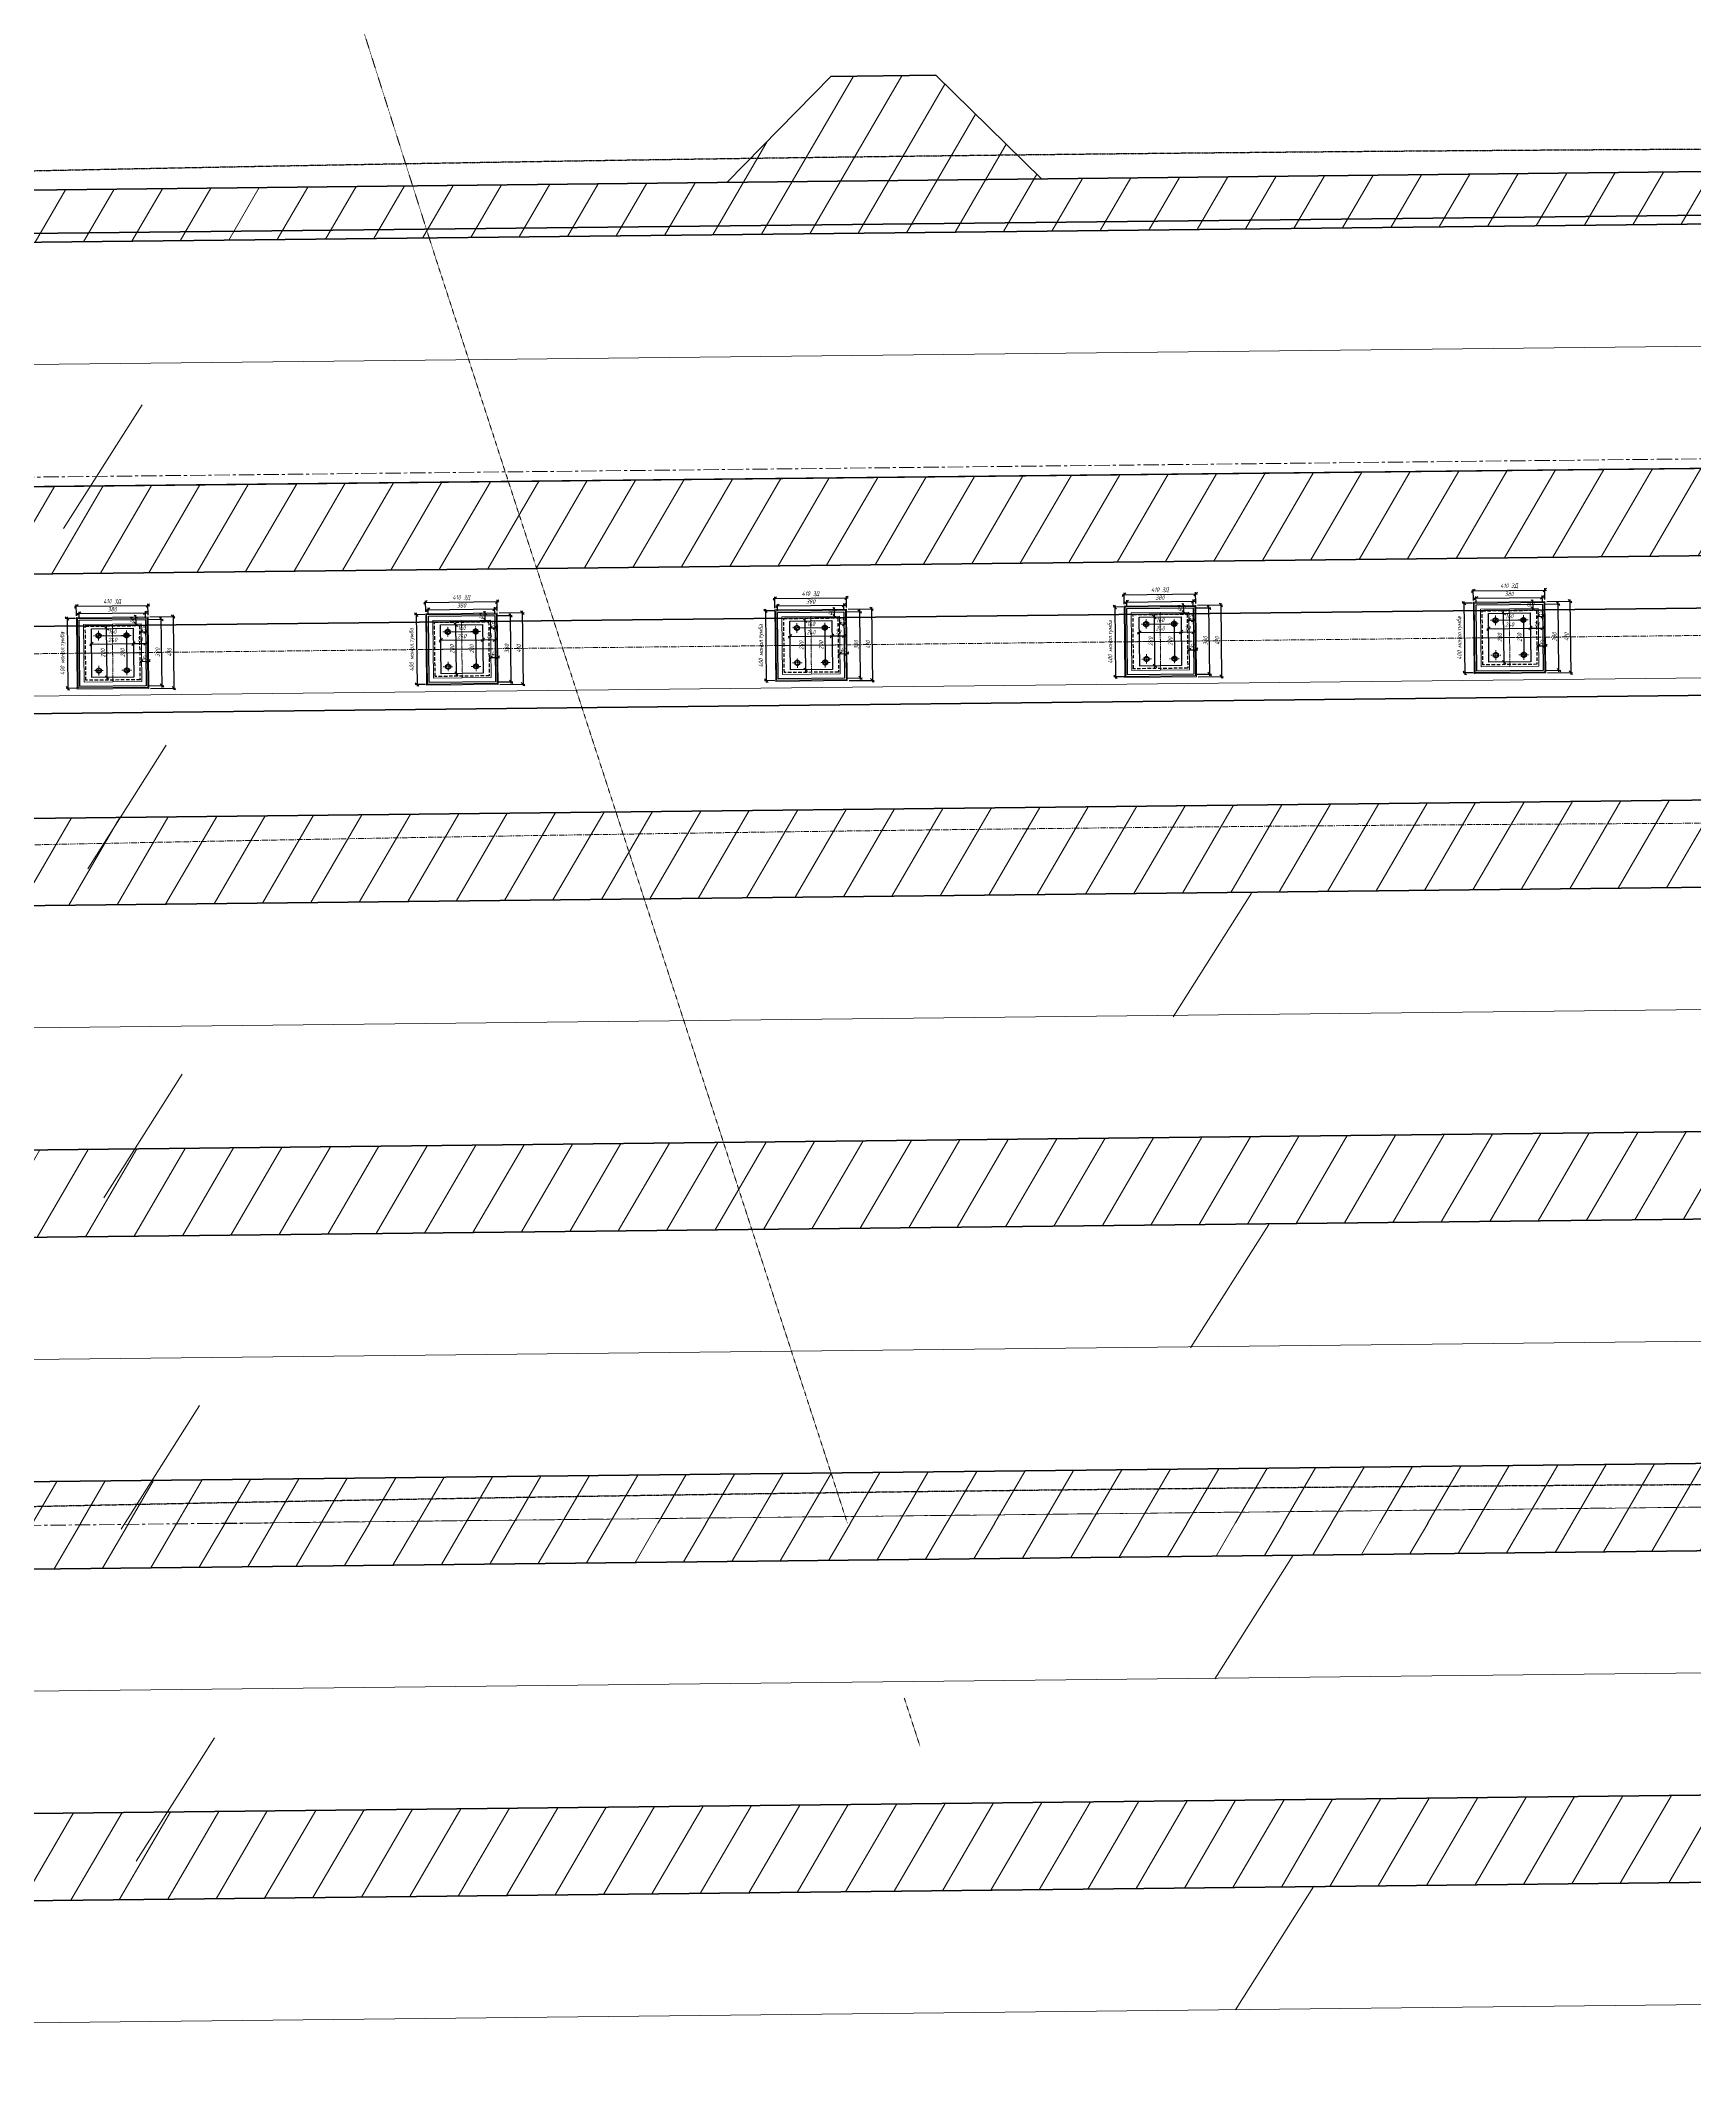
# Model space of a CAD drawing. Header units: millimetres. Extents: x 265754 to 14267433, y -6145605 to 2433772.
# Drawn here: x 7950580 to 7960051, y -578752 to -567141 of the extents above; entities that cross this region are included whole.
import ezdxf
from ezdxf import colors
from ezdxf.entities.mleader import LeaderData, LeaderLine
from ezdxf.math import Vec2, Vec3

# ---------------------------------------------------------------- set-up
doc = ezdxf.new("R2010")
doc.units = ezdxf.units.MM
for name, pattern in [('осевая', [2, 1.25, -0.25, 0.25, -0.25]), ('осеваяX2', [4, 2.5, -0.5, 0.5, -0.5]), ('Штриховая', [3, 2, -1])]:
    doc.linetypes.add(name, pattern=pattern)
doc.layers.add('VPORTS', color=11, linetype='Continuous', lineweight=0, plot=False)
for name, color, linetype, lineweight in [('Выноски', 3, 'Continuous', 15), ('ИС_Med', 7, 'Continuous', 35), ('ИС_Основная', 7, 'Continuous', 35), ('ИС_Ось', 3, 'осевая', 18), ('ИС_РЗМ', 3, 'Continuous', 18), ('ИС_Тон', 3, 'Continuous', 18), ('ИС_Штр', 3, 'Continuous', 9), ('МДП_Ось', 1, 'осеваяX2', 30)]:
    doc.layers.add(name, color=color, linetype=linetype, lineweight=lineweight)
doc.styles.add('0', font='isocpeur.ttf', dxfattribs={"width": 0.8, "oblique": 15})
doc.styles.add('ISOCPEUR', font='isocpeur.ttf', dxfattribs={"width": 0.8, "oblique": 15, "height": 2.5})
doc.dimstyles.new('М10', dxfattribs={"dimscale": 10, "dimtxt": 2.5, "dimasz": 2, "dimexe": 1, "dimexo": 1, "dimgap": 1, "dimtad": 1, "dimdec": 0, "dimtxsty": '0', "dimblk1": 'OBLIQUE', "dimblk2": 'OBLIQUE', "dimsah": 1, "dimcen": 2.5, "dimdle": 1, "dimclrd": 256, "dimclre": 256, "dimclrt": 256, "dimaunit": 1, "dimadec": 0, "dimazin": 0, "dimtfac": 0.75, "dimtdec": 0, "dimtmove": 1, "dimatfit": 2, "dimldrblk": 'OBLIQUE', "dimfxl": 1, "dimtolj": 1, "dimtzin": 0, "dimlwd": -1, "dimlwe": -1, "dimarcsym": 0})

# ---------------------------------------------------------------- blocks, each defined once
blk = doc.blocks.new('_None')
blk = doc.blocks.new('болт БО')
at = {"layer": 'ИС_Тон', "linetype": 'осевая'}
for p, q in [((-27.8473755350301, 0.1288116181356145), (27.84737553503055, -0.1288116181353871)), ((-0.1288116180771794, -27.84737553508876), (0.1288116183113743, 27.84737553520426))]:
    blk.add_line(p, q, dxfattribs=at)
at = {"layer": 'ИС_Тон'}
blk.add_lwpolyline([(14.96664636836476, -7.295342044146537), (15.03303712032357, 7.157535470322273), (0.07648264958743312, 16.64982433590194), (-14.96664636713922, 7.295342045052394), (-15.03303711909848, -7.157535469416189), (-0.07648264836325325, -16.64982433522869)], close=True, dxfattribs=at)
blk.add_circle((1.168700691778213e-10, -4.547473508864641e-13), 11, dxfattribs=at)
blk = doc.blocks.new('_OBLIQUE')
at = {"color": 0, "linetype": 'ByBlock', "lineweight": -2}
blk.add_line((0.5000000000000001, 0.4999999999999999), (-0.5000000000000001, -0.4999999999999999), dxfattribs=at)
blk = doc.blocks.new('*D1586')
at = {"layer": 'Defpoints', "transparency": 16777216}
blk.add_line((-134.5914305062979, 114.4579756437452), (45.40856949372392, 114.4579756437452), dxfattribs=at)
at = {"layer": 'Defpoints', "color": 0, "transparency": 16777216}
for p in [(-124.5914305062979, 114.4579756996536), (35.40856949372392, 114.4579756437452), (35.40856949372392, 114.4579756437452)]:
    blk.add_point(p, dxfattribs=at)
at = {"layer": 'Defpoints', "transparency": 16777216, "xscale": 20, "yscale": 20, "zscale": 20, "rotation": 180}
blk.add_blockref('_OBLIQUE', (-124.5914305062979, 114.4579756437452), dxfattribs=at)
at = {"layer": 'Defpoints', "transparency": 16777216, "xscale": 20, "yscale": 20, "zscale": 20}
blk.add_blockref('_OBLIQUE', (35.40856949372392, 114.4579756437452), dxfattribs=at)
at = {"layer": 'Defpoints', "transparency": 16777216, "insert": (-44.591430506287, 136.9579756437452), "char_height": 25, "attachment_point": 5, "style": '0'}
blk.add_mtext('\\A1;160', dxfattribs=at)
blk = doc.blocks.new('*D1587')
at = {"layer": 'Defpoints', "transparency": 16777216}
blk.add_line((35.40880478220057, 124.5088570149674), (35.40880478220062, -95.49114298541102), dxfattribs=at)
at = {"layer": 'Defpoints', "color": 0, "transparency": 16777216}
for p in [(35.40880476772146, 114.5088570149674), (35.40880478220062, -85.49114298541102), (35.40880478220062, -85.49114298541102)]:
    blk.add_point(p, dxfattribs=at)
at = {"layer": 'Defpoints', "transparency": 16777216, "xscale": 20, "yscale": 20, "zscale": 20}
for p, rotation in [((35.40880478220057, 114.5088570149674), 90), ((35.40880478220062, -85.49114298541102), 270)]:
    blk.add_blockref('_OBLIQUE', p, dxfattribs=dict(at, rotation=rotation))
at = {"layer": 'Defpoints', "transparency": 16777216, "insert": (12.90880478220059, 14.50885701477818), "char_height": 25, "attachment_point": 5, "rotation": 90, "style": '0'}
blk.add_mtext('\\A1;200', dxfattribs=at)
blk = doc.blocks.new('*D1593')
at = {"layer": 'Defpoints', "transparency": 16777216}
blk.add_line((-174.5911951646412, 66.70392627399997), (85.40880483535148, 66.70392627399997), dxfattribs=at)
at = {"layer": 'Defpoints', "color": 0, "transparency": 16777216}
for p in [(-164.5911951646412, 66.7039263578481), (75.40880483535148, 66.70392627402907), (75.40880483535148, 66.70392627399997)]:
    blk.add_point(p, dxfattribs=at)
at = {"layer": 'Defpoints', "transparency": 16777216, "xscale": 20, "yscale": 20, "zscale": 20, "rotation": 180}
blk.add_blockref('_OBLIQUE', (-164.5911951646412, 66.70392627399997), dxfattribs=at)
at = {"layer": 'Defpoints', "transparency": 16777216, "xscale": 20, "yscale": 20, "zscale": 20}
blk.add_blockref('_OBLIQUE', (75.40880483535148, 66.70392627399997), dxfattribs=at)
at = {"layer": 'Defpoints', "transparency": 16777216, "insert": (-44.59119516464489, 89.20392627399997), "char_height": 25, "attachment_point": 5, "style": '0'}
blk.add_mtext('\\A1;240', dxfattribs=at)
blk = doc.blocks.new('*D1594')
at = {"layer": 'Defpoints', "transparency": 16777216}
blk.add_line((-77.35079311184379, -135.4911429460336), (-77.35079311184386, 164.5088570539666), dxfattribs=at)
at = {"layer": 'Defpoints', "color": 0, "transparency": 16777216}
for p in [(-77.35079311184384, 154.5088570539666), (-77.35079311184384, 154.5088570539666), (-77.35079320966182, -125.4911429460336)]:
    blk.add_point(p, dxfattribs=at)
at = {"layer": 'Defpoints', "transparency": 16777216, "xscale": 20, "yscale": 20, "zscale": 20}
for p, rotation in [((-77.35079311184384, 154.5088570539666), 90), ((-77.35079311184379, -125.4911429460336), 270)]:
    blk.add_blockref('_OBLIQUE', p, dxfattribs=dict(at, rotation=rotation))
at = {"layer": 'Defpoints', "transparency": 16777216, "insert": (-99.8507931118438, 14.50885705396652), "char_height": 25, "attachment_point": 5, "rotation": 90, "style": '0'}
blk.add_mtext('\\A1;280', dxfattribs=at)
blk = doc.blocks.new('*D1595')
at = {"layer": 'Defpoints', "transparency": 16777216}
blk.add_line((65.40880483535148, 66.70392624952365), (155.4088048353588, 66.70392624952365), dxfattribs=at)
at = {"layer": 'Defpoints', "color": 0, "transparency": 16777216}
for p in [(75.40880483535148, 66.70392627402907), (145.4088048353588, 66.70392624958185), (145.4088048353588, 66.70392624952365)]:
    blk.add_point(p, dxfattribs=at)
at = {"layer": 'Defpoints', "transparency": 16777216, "xscale": 20, "yscale": 20, "zscale": 20, "rotation": 180}
blk.add_blockref('_OBLIQUE', (75.40880483535148, 66.70392624952365), dxfattribs=at)
at = {"layer": 'Defpoints', "transparency": 16777216, "xscale": 20, "yscale": 20, "zscale": 20}
blk.add_blockref('_OBLIQUE', (145.4088048353588, 66.70392624952365), dxfattribs=at)
at = {"layer": 'Defpoints', "transparency": 16777216, "insert": (110.4088048353551, 89.20392624952365), "char_height": 25, "attachment_point": 5, "style": '0'}
blk.add_mtext('\\A1;70', dxfattribs=at)
blk = doc.blocks.new('*D1596')
at = {"layer": 'Defpoints', "transparency": 16777216}
blk.add_line((110.4088048589838, 134.3160017424379), (155.4088048589838, 134.3160017424379), dxfattribs=at)
at = {"layer": 'Defpoints', "color": 0, "transparency": 16777216}
for p in [(120.4088048589838, 134.3160017511691), (145.4088048589838, 134.3160017424962), (145.4088048589838, 134.3160017424379)]:
    blk.add_point(p, dxfattribs=at)
at = {"layer": 'Defpoints', "transparency": 16777216, "xscale": 20, "yscale": 20, "zscale": 20, "rotation": 180}
blk.add_blockref('_OBLIQUE', (120.4088048589838, 134.3160017424379), dxfattribs=at)
at = {"layer": 'Defpoints', "transparency": 16777216, "xscale": 20, "yscale": 20, "zscale": 20}
blk.add_blockref('_OBLIQUE', (145.4088048589838, 134.3160017424379), dxfattribs=at)
at = {"layer": 'Defpoints', "transparency": 16777216, "insert": (132.9088048589838, 156.8160017468617), "char_height": 25, "attachment_point": 5, "style": '0'}
blk.add_mtext('\\A1;25', dxfattribs=at)
blk = doc.blocks.new('*D1597')
at = {"layer": 'Defpoints', "transparency": 16777216}
blk.add_line((110.408804799692, -35.3711190202157), (170.4088047997138, -35.3711190202157), dxfattribs=at)
at = {"layer": 'Defpoints', "color": 0, "transparency": 16777216}
for p in [(120.408804799692, -35.37111900618766), (160.4088047997138, -35.3711190202157), (160.4088047997138, -35.3711190202157)]:
    blk.add_point(p, dxfattribs=at)
at = {"layer": 'Defpoints', "transparency": 16777216, "xscale": 20, "yscale": 20, "zscale": 20, "rotation": 180}
blk.add_blockref('_OBLIQUE', (120.408804799692, -35.3711190202157), dxfattribs=at)
at = {"layer": 'Defpoints', "transparency": 16777216, "xscale": 20, "yscale": 20, "zscale": 20}
blk.add_blockref('_OBLIQUE', (160.4088047997138, -35.3711190202157), dxfattribs=at)
at = {"layer": 'Defpoints', "transparency": 16777216, "insert": (140.408804799692, -12.87111901317257), "char_height": 25, "attachment_point": 5, "style": '0'}
blk.add_mtext('\\A1;40', dxfattribs=at)
blk = doc.blocks.new('*D1588')
at = {"layer": 'Defpoints', "transparency": 16777216}
for p, q in [((-259.5911951112648, 284.3531216889096), (170.4088048887279, 284.3531216889096)), ((-249.5911951112648, 229.5088571141241), (-249.5911951112648, 294.3531216889096)), ((160.4088048887279, 229.5088569709333), (160.4088048887279, 294.3531216889096))]:
    blk.add_line(p, q, dxfattribs=at)
at = {"layer": 'Defpoints', "color": 0, "transparency": 16777216}
for p in [(160.4088048887279, 284.3531216889096), (-249.5911951112648, 219.5088571141241), (160.4088048887279, 219.5088569709333)]:
    blk.add_point(p, dxfattribs=at)
at = {"layer": 'Defpoints', "transparency": 16777216, "xscale": 20, "yscale": 20, "zscale": 20, "rotation": 180}
blk.add_blockref('_OBLIQUE', (-249.5911951112648, 284.3531216889096), dxfattribs=at)
at = {"layer": 'Defpoints', "transparency": 16777216, "xscale": 20, "yscale": 20, "zscale": 20}
blk.add_blockref('_OBLIQUE', (160.4088048887279, 284.3531216889096), dxfattribs=at)
at = {"layer": 'Defpoints', "transparency": 16777216, "insert": (-44.59119511126846, 308.7281216889096), "char_height": 25, "attachment_point": 5, "style": '0'}
blk.add_mtext('\\A1;410 ЗД', dxfattribs=at)
blk = doc.blocks.new('*D1589')
at = {"layer": 'Defpoints', "transparency": 16777216}
for p, q in [((-244.5911951165035, 242.5192419534433), (155.4088048834819, 242.5192419534433)), ((-234.5911951165035, 214.5088571088854), (-234.5911951165035, 252.5192419534433)), ((145.4088048834819, 214.508856976172), (145.4088048834819, 252.5192419534433))]:
    blk.add_line(p, q, dxfattribs=at)
at = {"layer": 'Defpoints', "color": 0, "transparency": 16777216}
for p in [(145.4088048834819, 242.5192419534433), (-234.5911951165035, 204.5088571088854), (145.4088048834819, 204.508856976172)]:
    blk.add_point(p, dxfattribs=at)
at = {"layer": 'Defpoints', "transparency": 16777216, "xscale": 20, "yscale": 20, "zscale": 20, "rotation": 180}
blk.add_blockref('_OBLIQUE', (-234.5911951165035, 242.5192419534433), dxfattribs=at)
at = {"layer": 'Defpoints', "transparency": 16777216, "xscale": 20, "yscale": 20, "zscale": 20}
blk.add_blockref('_OBLIQUE', (145.4088048834819, 242.5192419534433), dxfattribs=at)
at = {"layer": 'Defpoints', "transparency": 16777216, "insert": (-44.59119511651079, 265.0192419534433), "char_height": 25, "attachment_point": 5, "style": '0'}
blk.add_mtext('\\A1;380', dxfattribs=at)
blk = doc.blocks.new('*D1590')
at = {"layer": 'Defpoints', "transparency": 16777216}
blk.add_line((91.22692856039797, 169.5088569950604), (91.22692856039795, 229.5088569950605), dxfattribs=at)
at = {"layer": 'Defpoints', "color": 0, "transparency": 16777216}
for p in [(91.22692856039069, 219.5088569950605), (91.22692856039797, 219.5088569950605), (91.2269285464063, 179.5088569950604)]:
    blk.add_point(p, dxfattribs=at)
at = {"layer": 'Defpoints', "transparency": 16777216, "xscale": 20, "yscale": 20, "zscale": 20}
for p, rotation in [((91.22692856039797, 219.5088569950605), 90), ((91.22692856039797, 179.5088569950604), 270)]:
    blk.add_blockref('_OBLIQUE', p, dxfattribs=dict(at, rotation=rotation))
at = {"layer": 'Defpoints', "transparency": 16777216, "insert": (68.72692855341302, 199.5088569950894), "char_height": 25, "attachment_point": 5, "rotation": 90, "style": '0'}
blk.add_mtext('\\A1;40', dxfattribs=at)
blk = doc.blocks.new('*D1591')
at = {"layer": 'Defpoints', "transparency": 16777216}
for p, q in [((155.408804883482, 204.5088569761721), (245.8727592602446, 204.5088569761721)), ((235.8727592602447, -185.4911430238281), (235.8727592602446, 214.5088569761721)), ((155.408804750754, -175.4911430238281), (245.8727592602447, -175.4911430238281))]:
    blk.add_line(p, q, dxfattribs=at)
at = {"layer": 'Defpoints', "color": 0, "transparency": 16777216}
for p in [(145.408804883482, 204.5088569761721), (235.8727592602446, 204.5088569761721), (145.408804750754, -175.4911430238281)]:
    blk.add_point(p, dxfattribs=at)
at = {"layer": 'Defpoints', "transparency": 16777216, "xscale": 20, "yscale": 20, "zscale": 20}
for p, rotation in [((235.8727592602446, 204.5088569761721), 90), ((235.8727592602447, -175.4911430238281), 270)]:
    blk.add_blockref('_OBLIQUE', p, dxfattribs=dict(at, rotation=rotation))
at = {"layer": 'Defpoints', "transparency": 16777216, "insert": (213.3727592602446, 14.50885697617193), "char_height": 25, "attachment_point": 5, "rotation": 90, "style": '0'}
blk.add_mtext('\\A1;380', dxfattribs=at)
blk = doc.blocks.new('*D1592')
at = {"layer": 'Defpoints', "transparency": 16777216}
for p, q in [((170.408804888728, 219.5088569709334), (313.6341532354927, 219.5088569709334)), ((303.6341532354927, 229.5088569709334), (303.6341532354928, -200.4911430290668)), ((170.4088047455298, -190.4911430290668), (313.6341532354928, -190.4911430290668))]:
    blk.add_line(p, q, dxfattribs=at)
at = {"layer": 'Defpoints', "color": 0, "transparency": 16777216}
for p in [(160.408804888728, 219.5088569709334), (160.4088047455298, -190.4911430290668), (303.6341532354928, -190.4911430290668)]:
    blk.add_point(p, dxfattribs=at)
at = {"layer": 'Defpoints', "transparency": 16777216, "xscale": 20, "yscale": 20, "zscale": 20}
for p, rotation in [((303.6341532354927, 219.5088569709334), 90), ((303.6341532354928, -190.4911430290668), 270)]:
    blk.add_blockref('_OBLIQUE', p, dxfattribs=dict(at, rotation=rotation))
at = {"layer": 'Defpoints', "transparency": 16777216, "insert": (281.1341532354927, 14.50885697093324), "char_height": 25, "attachment_point": 5, "rotation": 90, "style": '0'}
blk.add_mtext('\\A1;410', dxfattribs=at)
blk = doc.blocks.new('*D1585')
at = {"layer": 'Defpoints', "transparency": 16777216}
for p, q in [((-254.5911951130039, 214.508857112378), (-313.4498259851318, 214.508857112378)), ((-303.4498259851318, 224.508857112378), (-303.4498259851317, -195.4911428875931)), ((-254.5911952527387, -185.4911428875931), (-313.4498259851317, -185.4911428875931))]:
    blk.add_line(p, q, dxfattribs=at)
at = {"layer": 'Defpoints', "color": 0, "transparency": 16777216}
for p in [(-244.5911951130039, 214.508857112378), (-303.4498259851317, -185.4911428875931), (-244.5911952527387, -185.4911428875931)]:
    blk.add_point(p, dxfattribs=at)
at = {"layer": 'Defpoints', "transparency": 16777216, "xscale": 20, "yscale": 20, "zscale": 20}
for p, rotation in [((-303.4498259851318, 214.508857112378), 90), ((-303.4498259851317, -185.4911428875931), 270)]:
    blk.add_blockref('_OBLIQUE', p, dxfattribs=dict(at, rotation=rotation))
at = {"layer": 'Defpoints', "transparency": 16777216, "insert": (-329.6998259851317, 14.50885711239253), "char_height": 25, "attachment_point": 5, "rotation": 90, "style": '0'}
blk.add_mtext('\\A1;400 монол.тумба', dxfattribs=at)
blk = doc.blocks.new('Б33')
at = {"layer": 'ИС_Med'}
blk.add_lwpolyline([(-15.08812343867604, -0.6870502139208838), (15.1118765613065, -0.6870502139209975), (15.1118765613065, 0.7129497860732954), (-15.08812343867604, 0.7129497860734091)], close=True, dxfattribs=at)
at = {"layer": 'ИС_Ось', "linetype": 'осевая', "ltscale": 25}
blk.add_lwpolyline([(-16.48812343867027, 0.01294978609064401), (16.51187656132973, 0.0129497860907577)], dxfattribs=at)
blk = doc.blocks.new('*U1643')
at = {"layer": 'Defpoints'}
for points in [[(-244.5911951130038, 214.5088571123779), (155.4088048870035, 214.5088569726504), (155.4088047472615, -185.4911430273205), (-244.5911952527385, -185.491142887593)], [(-164.5911951339585, 154.5088570844382), (75.40880486603419, 154.5088570006192), (75.40880476821621, -125.4911429993808), (-164.5911952317765, -125.4911429155618)]]:
    blk.add_lwpolyline(points, close=True, dxfattribs=at)
at = {"layer": 'Defpoints', "color": 1, "ltscale": 250}
blk.add_lwpolyline([(-234.5911951165035, 204.5088571088854), (145.4088048834819, 204.508856976172), (145.4088047507539, -175.491143023828), (-234.5911952492534, -175.4911428911146)], close=True, dxfattribs=at)
at = {"layer": 'Defpoints', "color": 1, "linetype": 'Штриховая', "ltscale": 10}
blk.add_lwpolyline([(-199.5911951287198, 169.5088570966618), (110.4088048712802, 169.5088569883956), (110.4088047629848, -140.4911430116044), (-199.591195237037, -140.4911429033382)], close=True, dxfattribs=at)
at = {"layer": 'ИС_Тон'}
for points in [[(-249.5911951112648, 219.5088571141241), (160.4088048887279, 219.5088569709333), (160.4088047455298, -190.4911430290667), (-249.5911952544702, -190.4911428858759)], [(-209.5911951252274, 179.5088571001543), (120.4088048747653, 179.508856984874), (120.4088047594778, -150.4911430150969), (-209.5911952405222, -150.4911428998457)]]:
    blk.add_lwpolyline(points, close=True, dxfattribs=at)
at = {"layer": 'ИС_Тон', "linetype": 'осевая'}
for points in [[(-44.59119512522739, 179.5088570425287), (-44.59119524052949, -150.4911429574713)], [(-209.5911951828675, 14.50885710018338), (120.4088048171252, 14.5088569849031)]]:
    blk.add_lwpolyline(points, dxfattribs=at)
at = {"layer": 'ИС_Тон'}
for p in [(-124.5911951480448, 114.5088570704684), (35.40880485192611, 114.508857014589), (-124.5911952179158, -85.49114292953163), (35.40880478209147, -85.49114298541099)]:
    blk.add_blockref('болт БО', p, dxfattribs=at)
at = {"layer": 'Defpoints'}
for base, p1, p2, angle, text, picture, middle in [((160.4088048887279, 284.3531216889096), (-249.5911951112648, 219.5088571141241), (160.4088048887279, 219.5088569709333), 359.9999999799897, '<> ЗД', '*D1588', (-44.59119511126846, 308.7281216889096)), ((-303.4498259851317, -185.4911428875931), (-244.5911951130038, 214.5088571123779), (-244.5911952527385, -185.491142887593), 89.99999998040657, '<> монол.тумба', '*D1585', (-329.6998259851317, 14.50885711239253))]:
    dim = blk.add_linear_dim(base=base, p1=p1, p2=p2, angle=angle, text=text, dimstyle='М10', dxfattribs=at)
    dim.commit()
    dim.dimension.update_dxf_attribs({"geometry": picture, "text_midpoint": middle})
for base, p1, p2, angle, picture, middle in [((145.4088048834819, 242.5192419534433), (-234.5911951165035, 204.5088571088854), (145.4088048834819, 204.508856976172), 359.9999999799897, '*D1589', (-44.59119511651079, 265.0192419534433)), ((35.40856949372392, 114.4579756437452), (-124.5914305062979, 114.4579756996536), (35.40856949372392, 114.4579756437452), 359.9999999799897, '*D1586', (-44.591430506287, 136.9579756437452)), ((-77.35079311184384, 154.5088570539666), (-77.35079320966179, -125.4911429460335), (-77.35079311184381, 154.5088570539665), 89.99999998040657, '*D1594', (-99.8507931118438, 14.50885705396652)), ((35.40880478220062, -85.49114298541102), (35.40880476772145, 114.5088570149674), (35.4088047822006, -85.49114298541099), 89.99999998040657, '*D1587', (12.90880478220059, 14.50885701477818)), ((235.8727592602446, 204.5088569761721), (145.4088047507539, -175.491143023828), (145.4088048834819, 204.508856976172), 89.99999998040657, '*D1591', (213.3727592602446, 14.50885697617193)), ((303.6341532354928, -190.4911430290668), (160.4088048887279, 219.5088569709333), (160.4088047455298, -190.4911430290667), 89.99999998040657, '*D1592', (281.1341532354927, 14.50885697093324)), ((75.40880483539183, 66.70392627403407), (-164.5911951646412, 66.7039263578481), (75.40880483535148, 66.70392627402907), 359.9999999799897, '*D1593', (-44.59119516464489, 89.20392627399997)), ((145.4088048353588, 66.70392624952365), (75.40880483535148, 66.70392627402907), (145.4088048353588, 66.70392624958185), 359.9999999799897, '*D1595', (110.4088048353551, 89.20392624952365))]:
    dim = blk.add_linear_dim(base=base, p1=p1, p2=p2, angle=angle, dimstyle='М10', dxfattribs=at)
    dim.commit()
    dim.dimension.update_dxf_attribs({"geometry": picture, "text_midpoint": middle})
for base, p1, p2, angle, picture, middle, set_off in [((91.22692856039365, 219.5088569950683), (91.22692854640195, 179.5088569950682), (91.22692856038634, 219.5088569950682), 89.99999998040657, '*D1590', (91.2269285534087, 199.5088569950973), (-4.320099833421409e-12, 7.87281351222191e-12)), ((145.4088048589769, 134.3160017424458), (120.4088048589769, 134.316001751177), (145.4088048589769, 134.3160017425041), 359.9999999799897, '*D1596', (132.9088048589769, 134.3160017468696), (-6.849631972727366e-12, 7.901235221652314e-12)), ((160.4088047997175, -35.37111902023918), (120.4088047996957, -35.37111900621113), (160.4088047997175, -35.37111902023918), 359.9999999799897, '*D1597', (140.4088047996957, -35.37111901319605), (3.680611371237319e-12, -2.347633198951371e-11))]:
    dim = blk.add_linear_dim(base=base, p1=p1, p2=p2, angle=angle, dimstyle='М10', dxfattribs=at)
    dim.commit()
    dim.dimension.update_dxf_attribs({"geometry": picture, "text_midpoint": middle, "dimtype": 128, "insert": set_off})
blk = doc.blocks.new('*U1642')
at = {"layer": 'ИС_Med', "color": 0, "linetype": 'ByBlock', "lineweight": -2, "transparency": 16777216}
for p in [(10000, 0), (12000, 0), (14000, 0), (16000, 0), (18000, 0)]:
    blk.add_blockref('*U1643', p, dxfattribs=at)
blk = doc.blocks.new('План Узловая')
at = {"layer": 'ИС_Штр'}
h = blk.add_hatch(dxfattribs=at)
h.set_pattern_fill('ANSI31', color=256, scale=75, angle=14.81052377493742)
h.set_pattern_definition([(59.81052377493728, (50391.47342651064, 17619.57398969395), (-205.8274345762676, 119.7438215556539), [])])
h.paths.add_polyline_path([(93963.45877252956, 14129.68894407485), (81344.09464165493, 13991.21151245327), (80737.57823643537, 14584.50427153532), (80137.62660473306, 14577.91677215346), (79544.32492489408, 13971.4196425773), (64765.2754750782, 13803.95766447927), (64768.51202309877, 13509.19144787738), (93966.75168253481, 13829.78960143204)])
h = blk.add_hatch(dxfattribs=at)
h.set_pattern_fill('ANSI31', color=256, scale=75, angle=14.81052377493742)
h.set_pattern_definition([(59.81052377493729, (51042.48747052823, 15726.60762695764), (-205.8274345762676, 119.7438215556539), [])])
h.paths.add_polyline_path([(93982.12282701209, 12429.873986869), (65414.03637264943, 12116.19494749128), (65419.52606711636, 11616.22508514108), (93987.61252147937, 11929.90412451886)])
h = blk.add_hatch(dxfattribs=at)
h.set_pattern_fill('ANSI31', color=256, scale=75, angle=14.81052377493742)
h.set_pattern_definition([(59.8105237749373, (51693.50181577983, 13833.64129866165), (-205.8274345762676, 119.7438215556539), [])])
h.paths.add_polyline_path([(94633.1371722637, 10536.90765857295), (66065.05071790097, 10223.22861919523), (66070.5404123679, 9723.258756845084), (94638.62686673092, 10036.93779622286)])
h = blk.add_hatch(dxfattribs=at)
h.set_pattern_fill('ANSI31', color=256, scale=75, angle=14.81052377493742)
h.set_pattern_definition([(59.81052377493729, (52344.51616127888, 11940.67493922485), (-205.8274345762676, 119.7438215556539), [])])
h.paths.add_polyline_path([(95284.1515177628, 8643.941299136146), (66716.06506340002, 8330.262259758427), (66721.55475786695, 7830.292397408222), (95289.64121222997, 8143.971436786)])
at = {"layer": 'VPORTS', "ltscale": 0.08, "flags": 128}
blk.add_lwpolyline([(-43.91203558444977, -6.517467856407166), (8198.330320119858, 1133.327123403549), (32167.26320338249, 3939.97166800499), (65088.31049013138, 6163.586026310921), (98152.25189757347, 6524.280557274818), (131189.7035427093, 5061.293722867966), (149180.6928329467, 3427.836194872856), (172751.0587918758, 928.0827041864395), (181593.4482588768, -6.517467796802521)], dxfattribs=at)
at = {"layer": 'ИС_Med', "color": 4, "ltscale": 70}
for points in [[(79544.32492489408, 13971.4196425773), (79544.32492489408, 13971.4196425773), (80137.62660473306, 14577.91677215346), (80737.57823643537, 14584.50427153532), (81344.09464165493, 13991.21151245327)], [(164249.9851047195, 9378.361564947409), (146737.1632683666, 11229.1734096345), (141436.4759885746, 11690.23788768327), (139643.362799186, 11846.14761003095), (127893.7473204083, 12867.91265607666), (98278.7031883793, 14177.07054692687), (96571.9309739063, 14158.33010130562), (64797.64305768989, 13809.44680646947), (63363.12789939001, 13714.58902830584), (33943.15434313292, 11769.18377471657), (28404.26680271205, 11402.9230471336)], [(164246.7224923679, 9127.77155343676), (146717.3799773988, 10980.32935705327), (127880.9666615647, 12618.45961157372), (98277.15257276682, 13927.1210689341), (96576.72460355522, 13908.45028344804), (64808.76860733383, 13559.63651341503), (63380.57195177174, 13465.19654828566), (33966.56023019768, 11520.18552294042)]]:
    blk.add_lwpolyline(points, dxfattribs=at)
at = {"layer": 'ИС_Med'}
blk.add_lwpolyline([(65414.03718842805, 12116.12066836329), (94482.09268904623, 12435.3637124651)], dxfattribs=at)
at = {"layer": 'ИС_Основная', "color": 4}
for points in [[(63790.28695466212, 11237.39286708587), (64895.09676028753, 11310.44877235161), (96238.19027266582, 11654.59753003326)], [(64069.70209251408, 10754.77733611187), (64914.35149817017, 10810.63005089271), (96500.53771010245, 11157.44797872897)]]:
    blk.add_lwpolyline(points, dxfattribs=at)
at = {"layer": 'ИС_Ось', "ltscale": 0.08, "flags": 128}
blk.add_lwpolyline([(84460.62452816963, -6708.616055071354), (82233.52027082443, 137.7473121881485), (80772.78010928631, 4627.244061946869), (79123.26313829422, 9697.60265648365), (77859.83580207825, 13581.1817677021), (76008.62486171722, 19413.95269739628)], dxfattribs=at)
at = {"layer": 'ИС_Ось', "color": 2, "ltscale": 70}
for points in [[(174104.5991200464, 8484.928866645969), (149529.5871549466, 11082.09588252449), (130128.1253657142, 12769.36622459895), (98281.30364431615, 14177.181717603), (64799.14123835223, 13809.54587414267), (32399.4591503116, 11667.10643149092), (7342.826656995836, 8785.304755250763)], [(173931.7129789479, 6849.039083617754), (149371.8698393077, 9444.603008795479), (130020.4920928834, 11127.51773473344), (98253.98959370548, 12531.78264908266), (64862.4893262262, 12165.14228050676), (32547.79332327511, 10028.32257018071), (7530.781608725927, 7151.077740384062)]]:
    blk.add_lwpolyline(points, dxfattribs=at)
at = {"layer": 'ИС_РЗМ'}
for p, q in [((76192.50467749493, 12696.94866132323), (75743.90844767628, 11989.01182940701)), ((76330.5989032822, 10746.1339468896), (75882.00267346355, 10038.19711497333)), ((82545.34291956085, 9899.453089912247), (82096.74668974214, 9191.51625799603)), ((76422.19805531838, 8861.989125359338), (75973.60182549973, 8154.052293443121)), ((82644.60956457781, 8001.941281440901), (82196.01333475916, 7294.0044495248))]:
    blk.add_line(p, q, dxfattribs=at)
at = {"layer": 'ИС_Тон'}
for points in [[(65414.03637230763, 12116.19497862033), (65419.52606677456, 11616.22511627025), (93987.61252113752, 11929.90415564791), (93982.12282667059, 12429.87401799794), (65414.03637230757, 12116.19497862144)], [(66065.05071790097, 10223.22861919523), (66070.5404123679, 9723.258756845142), (94638.62686673086, 10036.9377962228), (94633.13717226393, 10536.90765857283), (66065.05071790091, 10223.22861919634)]]:
    blk.add_lwpolyline(points, dxfattribs=at)
at = {"layer": 'ИС_Med', "xscale": 1000, "yscale": 1000, "zscale": 1000, "rotation": 0.629085287027275}
for p in [(79363.58360922668, 12956.453343937), (80014.59795482003, 11063.48698451201), (80665.61230041337, 9170.520625086967), (81316.62664591154, 7277.554265728919)]:
    blk.add_blockref('Б33', p, dxfattribs=at)
at = {"layer": 'ИС_Med', "rotation": 0.6323532092443949}
blk.add_blockref('*U1642', (66069.75795980042, 11150.79369691282), dxfattribs=at)
at = {"layer": 'Выноски'}
ml = blk.add_multileader_mtext('Standard', dxfattribs=at)
ml.set_content('Металлическое барьерное ограждение', color=256, style='ISOCPEUR')
ml.set_leader_properties(color=256)
ml.set_arrow_properties(name='NONE')
ml.build(insert=Vec2(0, 0))
ml.multileader.update_dxf_attribs({"text_left_attachment_type": 6, "text_right_attachment_type": 6, "dogleg_length": 2, "arrow_head_size": 500, "scale": 200})
ctx = ml.context
ctx.base_point, ctx.scale, ctx.char_height, ctx.arrow_head_size, ctx.landing_gap_size, ctx.plane_origin, ctx.plane_x_axis, ctx.plane_y_axis = Vec3(13315.39981591702, 5389.034737765789), 200, 500, 500, 125, Vec3(8540.733157396317, 14336.94108617306), Vec3(1, 2.842170943040402e-15), Vec3(-2.842170943040402e-15, 1)
ctx.left_attachment, ctx.right_attachment, ctx.text_align_type = 6, 6, 1
notes = []
notes.append((ctx, [(0, (1, 1, 0), (13215.39981591702, 5389.034737765789), (1, 5.684341886080802e-16), 100, [(0, [(12482.19287824631, 6300.03343629837)], 0, [])])]))
ctx.mtext.insert, ctx.mtext.text_direction, ctx.mtext.rotation, ctx.mtext.width, ctx.mtext.alignment, ctx.mtext.flow_direction = Vec3(16327.387114048, 6039.034737825394), Vec3(1, 2.842170943040402e-15), 2.842170943040402e-15, 6221.823149931261, 2, 5
ctx.mtext.has_bg_fill, ctx.mtext.bg_color, ctx.mtext.bg_scale_factor, ctx.mtext.bg_transparency, ctx.mtext.use_window_bg_color = 1, -1023410167, 1.5, 0, 1
ml = blk.add_multileader_mtext('Standard', dxfattribs=at)
ml.set_content('Ось путепровода\\PОсь проезжей части', color=256, style='ISOCPEUR')
ml.set_leader_properties(color=256)
ml.set_arrow_properties(name='NONE')
ml.build(insert=Vec2(0, 0))
ml.multileader.update_dxf_attribs({"text_left_attachment_type": 6, "text_right_attachment_type": 6, "dogleg_length": 2, "arrow_head_size": 500, "scale": 200})
ctx = ml.context
ctx.base_point, ctx.scale, ctx.char_height, ctx.arrow_head_size, ctx.landing_gap_size, ctx.plane_origin, ctx.plane_x_axis, ctx.plane_y_axis = Vec3(13839.92619156837, 3519.031026244164), 200, 500, 500, 125, Vec3(7982.3427734375, 9376.900268435478), Vec3(1, 2.842170943040402e-15), Vec3(-2.842170943040402e-15, 1)
ctx.left_attachment, ctx.right_attachment, ctx.text_align_type = 6, 6, 1
notes.append((ctx, [(0, (1, 1, 0), (13739.92619156837, 3519.031026244164), (1, 5.684341886080802e-16), 100, [(0, [(12905.34992742538, 1676.732035160065)], 0, [])])]))
ctx.mtext.insert, ctx.mtext.text_direction, ctx.mtext.rotation, ctx.mtext.width, ctx.mtext.alignment, ctx.mtext.flow_direction = Vec3(16541.91348958015, 4169.031026721001), Vec3(1, 2.842170943040402e-15), 2.842170943040402e-15, 6401.925370128336, 2, 5
ctx.mtext.has_bg_fill, ctx.mtext.bg_color, ctx.mtext.bg_scale_factor, ctx.mtext.bg_transparency, ctx.mtext.use_window_bg_color = 1, -1023410167, 1.5, 0, 1
for ctx, leaders in notes:
    for number, flags, end, landing, length, lines in leaders:
        leader = LeaderData()
        leader.index, (leader.has_last_leader_line, leader.has_dogleg_vector, leader.attachment_direction) = number, flags
        leader.last_leader_point, leader.dogleg_vector, leader.dogleg_length = Vec3(end), Vec3(landing), length
        for number, points, colour, breaks in lines:
            line = LeaderLine()
            line.index, line.vertices, line.color, line.breaks = number, Vec3.list(points), colors.encode_raw_color(colour), breaks
            leader.lines.append(line)
        ctx.leaders.append(leader)
at = {"layer": 'ИС_Штр'}
h = blk.add_hatch(dxfattribs=at)
h.set_pattern_fill('ANSI31', color=256, scale=75, angle=14.81052377493742)
h.set_pattern_definition([(59.81052377493729, (52995.53050687147, 10047.70857986785), (-205.8274345762676, 119.7438215556539), [])])
h.paths.add_polyline_path([(95935.16586335539, 6750.974939779146), (67367.0794089926, 6437.295900401426), (67372.56910345954, 5937.32603805128), (95940.65555782255, 6251.005077428999)])
at = {"layer": 'ИС_Ось', "color": 6, "ltscale": 25}
blk.add_lwpolyline([(171555.2733744095, 5934.975673662382), (146486.6045495929, 8584.31394850259), (127723.4753012578, 10216.07097017171), (98237.186056184, 11519.53714314057), (96603.15199281904, 11501.5953661137), (64901.46091584879, 11153.50918825902), (63539.38876502629, 11063.44172736257), (34182.77758778178, 9122.226331550512), (11767.37588040758, 6559.854624605272), (6618.952659764327, 5831.793216555263)], dxfattribs=at)
at = {"layer": 'ИС_РЗМ'}
blk.add_line((76521.46470033535, 6964.477316888049), (76072.8684705167, 6256.540484971891), dxfattribs=at)
at = {"layer": 'ИС_Тон', "color": 6, "ltscale": 70}
blk.add_lwpolyline([(171498.9306371038, 6098.804484876979), (146501.6572052492, 8740.597462894977), (127733.7478993334, 10372.77018774557), (98239.79292909795, 11676.57523053134), (96601.4282287499, 11658.58590289037), (64895.41492813086, 11310.45226680062), (63529.02971239609, 11220.09960309369), (34168.67450297053, 9278.63663194445), (11747.46516204055, 6715.601037012646), (6566.950308202533, 5983.001408492215)], dxfattribs=at)
at = {"layer": 'Выноски'}
ml = blk.add_multileader_mtext('Standard', dxfattribs=at)
ml.set_content('225 км\\PПК 3+71,67', color=256, style='ISOCPEUR')
ml.set_leader_properties(color=256)
ml.set_arrow_properties(name='NONE')
ml.build(insert=Vec2(0, 0))
ml.multileader.update_dxf_attribs({"text_left_attachment_type": 6, "text_right_attachment_type": 6, "dogleg_length": 2, "arrow_head_size": 300, "scale": 200})
ctx = ml.context
ctx.base_point, ctx.scale, ctx.char_height, ctx.arrow_head_size, ctx.landing_gap_size, ctx.plane_origin, ctx.plane_x_axis, ctx.plane_y_axis = Vec3(50527.69845328078, 4162.554789304732), 200, 500, 300, 125, Vec3(44403.06487798691, 9237.545387625694), Vec3(1, 2.842170943040402e-15), Vec3(-2.842170943040402e-15, 1)
ctx.left_attachment, ctx.right_attachment = 6, 6
notes = []
notes.append((ctx, [(1, (1, 1, 0), (53685.6476457119, 4162.554789304733), (-1, -2.842170943040401e-16), 100, [(0, [(54634.42280244827, 5457.490180015564)], 0, [])])]))
ctx.mtext.insert, ctx.mtext.text_direction, ctx.mtext.rotation, ctx.mtext.width, ctx.mtext.flow_direction = Vec3(50786.67304944992, 4762.55478978157), Vec3(1, 2.842170943040402e-15), 2.842170943040402e-15, 3076.681753235513, 5
ctx.mtext.has_bg_fill, ctx.mtext.bg_color, ctx.mtext.bg_scale_factor, ctx.mtext.bg_transparency, ctx.mtext.use_window_bg_color = 1, -1023410167, 1.5, 0, 1
for ctx, leaders in notes:
    for number, flags, end, landing, length, lines in leaders:
        leader = LeaderData()
        leader.index, (leader.has_last_leader_line, leader.has_dogleg_vector, leader.attachment_direction) = number, flags
        leader.last_leader_point, leader.dogleg_vector, leader.dogleg_length = Vec3(end), Vec3(landing), length
        for number, points, colour, breaks in lines:
            line = LeaderLine()
            line.index, line.vertices, line.color, line.breaks = number, Vec3.list(points), colors.encode_raw_color(colour), breaks
            leader.lines.append(line)
        ctx.leaders.append(leader)
at = {"layer": 'ИС_Штр'}
h = blk.add_hatch(dxfattribs=at)
h.set_pattern_fill('ANSI31', color=256, scale=75, angle=14.81052377493742)
h.set_pattern_definition([(59.81052377493729, (53646.5448524385, 8154.742220442451), (-205.8274345762676, 119.7438215556539), [])])
h.paths.add_polyline_path([(96586.18020892242, 4858.00858035381), (68018.09375455964, 4544.32954097609), (68023.58344902663, 4044.359678625944), (96591.66990338959, 4358.038718003663)])
at = {"layer": 'ИС_Ось', "color": 6, "ltscale": 25}
blk.add_lwpolyline([(171938.7137536773, 4820.039046314196), (151544.5615984517, 6972.488849354908, 0.059768530447525), (7720.029646566836, 4924.088648953591)], format="xyb", dxfattribs=at)
at = {"layer": 'ИС_Ось', "color": 6, "ltscale": 70}
blk.add_lwpolyline([(173300.5997404701, 877.2955291591352), (148796.1297296375, 3467.007442386297), (129627.5815741288, 5134.02218358306), (98154.28085576242, 6525.325867037289), (65093.73872907349, 6162.31943565351), (33089.28068415384, 4046.014310504193), (8216.902876287757, 1185.404047815944)], dxfattribs=at)
at = {"layer": 'ИС_РЗМ'}
for p, q in [((82784.04250048392, 6106.957538291696), (82335.44627066533, 5399.020706375537)), ((76607.50283743185, 5061.27181442664), (76158.90660761326, 4353.334982510481)), ((82903.39229094563, 4210.709762479994), (82454.79606112698, 3502.772930563835))]:
    blk.add_line(p, q, dxfattribs=at)
at = {"layer": 'ИС_Тон', "color": 6, "ltscale": 70}
blk.add_lwpolyline([(171678.3661062302, 5577.056678460911), (146453.7188114378, 8242.87926419318), (127701.0326188374, 9873.728093561542), (98231.49078606052, 11176.4539331086), (96606.9179232376, 11158.61604054424), (64914.6696660858, 10810.63354533073), (63562.02032586816, 10721.18917082885), (34213.58878580894, 8780.514656167594), (11810.87509314559, 6219.593354186625), (6732.56289279426, 5501.446657100751)], dxfattribs=at)
at = {"layer": 'ИС_Med', "xscale": 1000, "yscale": 1000, "zscale": 1000, "rotation": 0.629085287027275}
for p in [(81967.64099150489, 5384.587906303816), (82618.65533707017, 3491.621547040995)]:
    blk.add_blockref('Б33', p, dxfattribs=at)

msp = doc.modelspace()

# ---------------------------------------------------------------- linework, layer by layer
at = {"layer": 'МДП_Ось', "ltscale": 2, "flags": 128}
for points in [[(7743020.992595687, -593330.2204492757), (7875995.041738242, -574045.6070504603, -0.06236864998936627), (8026972.342351574, -571109.4304036988), (8061759.606124713, -574780.1694094313, -0.0006835939129814829), (8066127.362766737, -575245.0831864031, -0.002050784183666171), (8070537.541818458, -575738.9143342129, -0.003417982021346757), (8074983.556319313, -576286.0585162179, -0.004785192664712867), (8079461.395765371, -576911.853947053, -0.006152421236037466), (8083965.726884553, -577642.1325494951, -0.007519673090427893), (8088489.448947108, -578503.0991005858, -0.008886952884495987), (8093023.240716463, -579521.1606231682, -0.01025426574051438), (8097555.105289772, -580722.6930873792, -0.1601430922746665), (8153134.948824895, -618559.8595920985, -0.01025426574051387), (8155916.350471443, -622338.4808565069, -0.008886952884495774), (8158525.636952834, -626183.3919233608, -0.007519673090428102), (8160985.074264622, -630076.525973689, -0.006152421236038218), (8163315.813701455, -633999.5298304628, -0.004785192664712388), (8165539.632439391, -637936.190375684, -0.003417982021346684), (8167678.608705627, -641872.0755668599, -0.002050784183666186), (8169754.846329005, -645794.1650306806, -0.0006835937965662782), (8171790.238388119, -649690.4788107921), (8184758.34710405, -674570.3202971127, 0.0006835937965661736), (8186775.97906046, -678432.6448135038, 0.002050784183666182), (8188793.496882007, -682243.8104068494, 0.003417982021347047), (8190832.591155495, -685995.9048459451, 0.004785192664713083), (8192912.373744836, -689677.5889339225, 0.006152421236038548), (8195050.799434346, -693276.8982754163, 0.00751967309042816), (8197264.460967481, -696780.9847788508, 0.008886952884496306), (8199568.362145425, -700175.8956863796, 0.01025426574051302), (8201975.664321106, -703446.3966451403, 0.2138723582029345), (8268493.021574076, -739259.4261616273, 0.01025426574051402), (8272545.094665596, -739468.4388355437, 0.008886952884494025), (8276647.583610649, -739522.8925601612, 0.007519673090428092), (8280791.538415405, -739441.9096317345, 0.006152421236037237), (8284973.570544253, -739245.6967650175, 0.004785192664712761), (8289192.088392084, -738955.1790515168, 0.003417982021346697), (8293446.987903847, -738591.9321772363, 0.002050784183666441), (8297739.323941261, -738178.1536178559, 0.0006835938547737822), (8302070.963949747, -737736.6645410234), (8315444.089647659, -736361.3322489178)], [(7744118.950588193, -600901.0188382629), (7877092.999730748, -581616.4054394475, -0.06236864998936653), (8026169.574010785, -578717.1937406478), (8060956.837795081, -582387.9327475576, -0.0006835939129814506), (8065307.261137919, -582850.9975507914, -0.00205078418366611), (8069655.076218408, -583337.8454738357, -0.003417982021346688), (8073997.284802367, -583872.2148878503, -0.004785192664712667), (8078330.110013368, -584477.744016788, -0.006152421236038208), (8082648.610660977, -585177.8942796449, -0.007519673090428114), (8086946.301076824, -585995.8418994837, -0.008886952884495258), (8091214.780204762, -586954.3275510408, -0.0102542657405138), (8095443.375245943, -588075.4542165053, -0.1601430922746658), (8147070.400589593, -623222.8795043117, -0.0102542657405138), (8149663.690246969, -626746.0584357762, -0.008886952884495258), (8152120.284078276, -630365.969424423, -0.007519673090428114), (8154456.833502691, -634064.5797038011, -0.006152421236038208), (8156691.416068209, -637825.7363064205, -0.004785192664712667), (8158843.216732579, -641634.9086241539, -0.003417982021346688), (8160932.252002124, -645478.8984387383, -0.00205078418366611), (8162979.12972612, -649345.5259694468, -0.0006835937965661287), (8165004.836376817, -653223.299149419), (8177974.555806698, -678106.2325745835, 0.0006835937965661287), (8180000.26245943, -681984.0057558079, 0.00205078418366611), (8182047.140182366, -685850.633285951, 0.003417982021346688), (8184136.175451996, -689694.6231004137, 0.004785192664712667), (8186287.976116366, -693503.795418147, 0.006152421236038208), (8188522.558681798, -697264.9520208883, 0.007519673090428114), (8190859.108106214, -700963.5623002665, 0.008886952884495258), (8193315.701937435, -704583.4732890349, 0.0102542657405138), (8195908.991594639, -708106.652220743, 0.2138723582029343), (8267938.749952664, -746889.3201956032, 0.0102542657405138), (8272307.630970686, -747114.752391343, 0.008886952884495258), (8276682.015217912, -747172.8150737833, 0.007519673090428114), (8281056.015060954, -747087.3365069298, 0.006152421236038208), (8285426.097272793, -746882.3006934635, 0.004785192664712667), (8289790.692661519, -746581.7230216657, 0.003417982021346688), (8294149.802126802, -746209.5795941239, 0.00205078418366611), (8298504.602326069, -745789.7795278534, 0.0006835938547737896), (8302857.05248278, -745346.1694407022), (8316226.710225059, -743971.1946019325)]]:
    msp.add_lwpolyline(points, format="xyb", dxfattribs=at)

# ---------------------------------------------------------------- next in the draw order: block references
at = {"layer": 'ИС_Ось', "color": 4, "ltscale": 0.05}
msp.add_blockref('План Узловая', (7874968.788125941, -581924.4700561167), dxfattribs=at)

doc.saveas('drawing.dxf')
